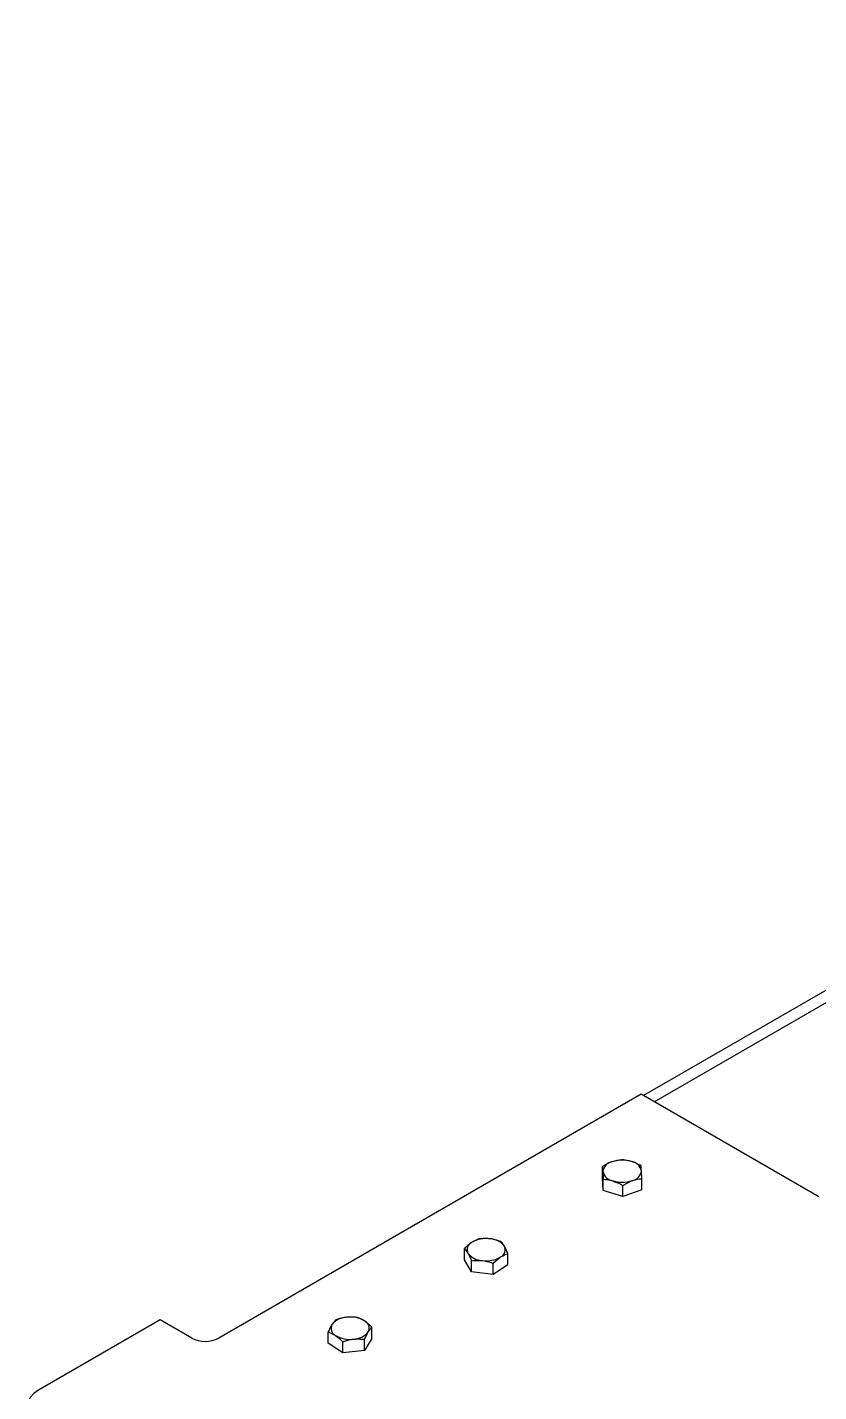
# Model space of a CAD drawing. Header units: metres. Extents: x 0 to 21025, y 0 to 14850.
# Drawn here: x 11283.3 to 11489, y 4426.6 to 4781.2 of the extents above; entities that cross this region are included whole.
import ezdxf

# ---------------------------------------------------------------- set-up
doc = ezdxf.new("R2010")
doc.units = ezdxf.units.M
doc.header["$LTSCALE"] = 25
doc.layers.add('SL4', color=4, linetype='Continuous')

msp = doc.modelspace()

# ---------------------------------------------------------------- linework, layer by layer
at = {"layer": 'SL4'}
for p, q in [((11996.596, 4822.862), (11443.49, 4503.561)), ((11446.28, 4501.951), (12001.358, 4822.391)), ((11442.912, 4503.895), (11333.141, 4440.526)), ((11489.043, 4477.264), (11442.912, 4503.895)), ((11437.803, 4486.861), (11435.344, 4486.353)), ((11432.884, 4482.214), (11432.884, 4485.116)), ((11432.884, 4485.116), (11432.964, 4483.814)), ((11443.04, 4481.943), (11442.96, 4483.973)), ((11433.043, 4478.882), (11432.884, 4482.214)), ((11433.043, 4478.882), (11433.043, 4481.784)), ((11438.121, 4480.198), (11440.58, 4481.435)), ((11438.121, 4477.296), (11438.121, 4480.198)), ((11443.04, 4479.041), (11438.121, 4477.296)), ((11443.04, 4479.041), (11443.04, 4481.943)), ((11438.121, 4477.296), (11433.043, 4478.882)), ((11400.74, 4466.273), (11398.841, 4465.383)), ((11396.942, 4460.861), (11396.942, 4463.763)), ((11396.942, 4463.763), (11397.875, 4462.55)), ((11404.474, 4459.965), (11406.373, 4461.585)), ((11408.272, 4462.475), (11407.338, 4464.417)), ((11408.272, 4459.574), (11408.272, 4462.475)), ((11398.809, 4457.707), (11396.942, 4460.861)), ((11398.809, 4457.707), (11398.809, 4460.609)), ((11404.474, 4457.064), (11398.809, 4457.707)), ((11404.474, 4457.064), (11404.474, 4459.965)), ((11408.272, 4459.574), (11404.474, 4457.064)), ((11317.924, 4445.228), (11286.274, 4426.957)), ((11326.069, 4440.526), (11317.924, 4445.228)), ((11363.508, 4445.246), (11362.541, 4444.041)), ((11372.93, 4443.312), (11371.058, 4444.945)), ((11361.573, 4439.205), (11361.573, 4442.106)), ((11361.573, 4442.106), (11363.445, 4441.202)), ((11370.995, 4440.171), (11371.962, 4442.106)), ((11372.93, 4440.41), (11370.995, 4437.27)), ((11370.995, 4437.27), (11370.995, 4440.171)), ((11372.93, 4440.41), (11372.93, 4443.312)), ((11365.316, 4436.667), (11361.573, 4439.205)), ((11365.316, 4436.667), (11365.316, 4439.569)), ((11370.995, 4437.27), (11365.316, 4436.667))]:
    msp.add_line(p, q, dxfattribs=at)
at = {"layer": 'SL4', "flags": 128}
msp.add_lwpolyline([(11286.274, 4426.957), (11285.03, 4426.082), (11284.106, 4425.084), (11283.537, 4424.001), (11283.345, 4422.875), (11283.537, 4421.749), (11284.106, 4420.666), (11285.03, 4419.668), (11286.274, 4418.793)], dxfattribs=at)
at = {"layer": 'SL4'}
for centre, radius, start, end in [((11435.909, 4483.438), 2.969, 100.97531, 172.72361), ((11437.967, 4478.578), 8.206, 73.17823, 108.64513), ((11439.818, 4483.252), 3.224, 12.93861, 80.6567), ((11436.106, 4484.536), 3.224, 192.93861, 260.6567), ((11440.015, 4484.349), 2.969, 280.97531, 352.72361), ((11437.957, 4489.21), 8.206, 253.17823, 288.64513), ((11399.711, 4463.505), 2.069, 114.87204, 207.47403), ((11402.557, 4459.006), 7.38, 82.08917, 120.22808), ((11403.412, 4461.315), 5.004, 38.3174, 88.16604), ((11401.801, 4465.653), 5.004, 218.3174, 268.16604), ((11402.657, 4467.962), 7.38, 262.08917, 300.22808), ((11405.502, 4463.462), 2.069, 294.87204, 27.47403), ((11364.334, 4443.049), 2.05, 151.05283, 244.27961), ((11366.484, 4440.828), 5.087, 91.53687, 140.8229), ((11367.312, 4438.656), 7.32, 59.21777, 97.57269), ((11370.168, 4443.098), 2.05, 331.05283, 64.27961), ((11329.605, 4447.349), 7.685, 242.60967, 297.39033), ((11367.191, 4447.491), 7.32, 239.21777, 277.57269), ((11368.019, 4445.319), 5.087, 271.53687, 320.8229)]:
    msp.add_arc(centre, radius, start, end, dxfattribs=at)
for points, knots in [([(11435.344, 4486.353), (11435.285, 4486.332), (11434.455, 4486.032), (11433.641, 4485.557), (11432.884, 4485.116)], [0, 0, 0, 0, 0.07020058, 1, 1, 1, 1]), ([(11440.342, 4486.432), (11440.143, 4486.491), (11439.284, 4486.742), (11438.446, 4486.809), (11437.803, 4486.861)], [0, 0, 0, 0, 0.23184927, 1, 1, 1, 1]), ([(11442.881, 4485.275), (11442.706, 4485.375), (11441.88, 4485.848), (11441.02, 4486.175), (11440.342, 4486.432)], [0, 0, 0, 0, 0.2110008, 1, 1, 1, 1]), ([(11432.964, 4483.814), (11432.966, 4483.775), (11432.993, 4483.207), (11433.019, 4482.469), (11433.043, 4481.784)], [0, 0, 0, 0, 0.0702006, 1, 1, 1, 1]), ([(11442.96, 4483.973), (11442.958, 4484.013), (11442.931, 4484.57), (11442.905, 4484.935), (11442.881, 4485.275)], [0, 0, 0, 0, 0.0702006, 1, 1, 1, 1]), ([(11433.043, 4481.784), (11433.687, 4481.732), (11434.524, 4481.665), (11435.383, 4481.414), (11435.582, 4481.355)], [0, 0, 0, 0, 0.7681507, 1, 1, 1, 1]), ([(11435.582, 4481.355), (11436.261, 4481.098), (11437.12, 4480.771), (11437.947, 4480.297), (11438.121, 4480.198)], [0, 0, 0, 0, 0.78899924, 1, 1, 1, 1]), ([(11440.58, 4481.435), (11440.639, 4481.455), (11441.469, 4481.745), (11442.283, 4481.847), (11443.04, 4481.943)], [0, 0, 0, 0, 0.07020058, 1, 1, 1, 1]), ([(11398.841, 4465.383), (11398.796, 4465.352), (11398.155, 4464.923), (11397.526, 4464.322), (11396.942, 4463.763)], [0, 0, 0, 0, 0.0702006, 1, 1, 1, 1]), ([(11403.572, 4466.316), (11403.35, 4466.337), (11402.392, 4466.429), (11401.458, 4466.341), (11400.74, 4466.273)], [0, 0, 0, 0, 0.2318493, 1, 1, 1, 1]), ([(11406.405, 4465.629), (11406.21, 4465.697), (11405.288, 4466.017), (11404.329, 4466.184), (11403.572, 4466.316)], [0, 0, 0, 0, 0.2110008, 1, 1, 1, 1]), ([(11407.338, 4464.417), (11407.316, 4464.454), (11407.001, 4464.981), (11406.692, 4465.317), (11406.405, 4465.629)], [0, 0, 0, 0, 0.0702006, 1, 1, 1, 1]), ([(11397.875, 4462.55), (11397.897, 4462.513), (11398.213, 4461.975), (11398.522, 4461.267), (11398.809, 4460.609)], [0, 0, 0, 0, 0.0702006, 1, 1, 1, 1]), ([(11406.373, 4461.585), (11406.418, 4461.614), (11407.059, 4462.033), (11407.687, 4462.262), (11408.272, 4462.475)], [0, 0, 0, 0, 0.0702006, 1, 1, 1, 1]), ([(11398.809, 4460.609), (11399.526, 4460.676), (11400.46, 4460.764), (11401.419, 4460.673), (11401.641, 4460.652)], [0, 0, 0, 0, 0.7681507, 1, 1, 1, 1]), ([(11401.641, 4460.652), (11402.398, 4460.52), (11403.357, 4460.353), (11404.279, 4460.033), (11404.474, 4459.965)], [0, 0, 0, 0, 0.7889992, 1, 1, 1, 1]), ([(11362.541, 4444.041), (11362.518, 4444.003), (11362.191, 4443.468), (11361.871, 4442.762), (11361.573, 4442.106)], [0, 0, 0, 0, 0.0702006, 1, 1, 1, 1]), ([(11366.347, 4445.912), (11366.124, 4445.885), (11365.164, 4445.765), (11364.227, 4445.472), (11363.508, 4445.246)], [0, 0, 0, 0, 0.2318493, 1, 1, 1, 1]), ([(11369.186, 4445.849), (11368.991, 4445.874), (11368.067, 4445.991), (11367.106, 4445.947), (11366.347, 4445.912)], [0, 0, 0, 0, 0.21100076, 1, 1, 1, 1]), ([(11371.058, 4444.945), (11371.014, 4444.975), (11370.382, 4445.398), (11369.762, 4445.632), (11369.186, 4445.849)], [0, 0, 0, 0, 0.07020058, 1, 1, 1, 1]), ([(11363.445, 4441.202), (11363.489, 4441.172), (11364.121, 4440.738), (11364.74, 4440.132), (11365.316, 4439.569)], [0, 0, 0, 0, 0.07020058, 1, 1, 1, 1]), ([(11365.316, 4439.569), (11366.036, 4439.794), (11366.972, 4440.088), (11367.933, 4440.207), (11368.156, 4440.235)], [0, 0, 0, 0, 0.76815073, 1, 1, 1, 1]), ([(11368.156, 4440.235), (11368.914, 4440.269), (11369.875, 4440.313), (11370.8, 4440.196), (11370.995, 4440.171)], [0, 0, 0, 0, 0.7889992, 1, 1, 1, 1]), ([(11371.962, 4442.106), (11371.985, 4442.143), (11372.312, 4442.668), (11372.632, 4443.001), (11372.93, 4443.312)], [0, 0, 0, 0, 0.0702006, 1, 1, 1, 1])]:
    msp.add_open_spline(points, degree=3, knots=knots, dxfattribs=at)

doc.saveas('drawing.dxf')
